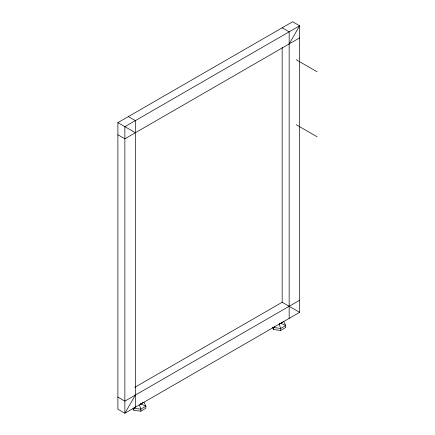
<?xml version="1.0" encoding="UTF-8"?>
<svg xmlns="http://www.w3.org/2000/svg" width="435" height="435" viewBox="0 0 435 435"><rect width="100%" height="100%" fill="white"/><g stroke="black" fill="none" stroke-linecap="round" stroke-linejoin="round"><path stroke-width="0.65" d="M289.155 43.946L299.639 25.785L292.652 21.75L117.885 122.654L117.885 409.215L124.872 413.25L299.639 312.346L299.639 25.785L124.872 126.688L124.872 413.25L135.361 395.089M143.898 402.136L145.894 406.154L145.894 408.171L140.848 411.211L133.811 410.238L133.811 408.215L135.1 406.926M283.712 321.416L285.708 325.434L285.708 327.452L280.662 330.491L273.62 329.518L273.62 327.495L274.485 326.636M299.639 37.894L124.872 138.798L117.885 134.758M134.828 387.324L282.163 302.26L299.639 312.346M299.639 300.242L124.872 401.141L117.885 397.106M273.62 327.495L280.662 328.474L285.708 325.434L280.428 323.189M133.811 408.215L140.848 409.194L145.894 406.154L140.614 403.908M282.163 27.802L289.155 31.842L289.155 318.404M296.148 59.687L317.115 71.797M296.148 124.671L317.115 136.78M128.368 116.596L135.361 120.631L135.361 407.198M117.885 122.654L135.361 132.74M272.484 327.218L273.62 329.518M132.958 408.514L133.811 410.238M279.069 323.645L280.662 328.474L280.662 330.491M139.45 404.969L140.848 409.194L140.848 411.211M282.163 47.388L282.163 302.26M279.835 323.422A1.696 0.979 0 0 1 279.493 323.575M282.391 322.014A3.861 2.229 0 0 1 279.341 323.624M140.385 403.849A1.696 0.979 0 0 1 140.287 403.957M142.675 402.457A3.861 2.229 0 0 1 140.451 404.18"/></g></svg>
